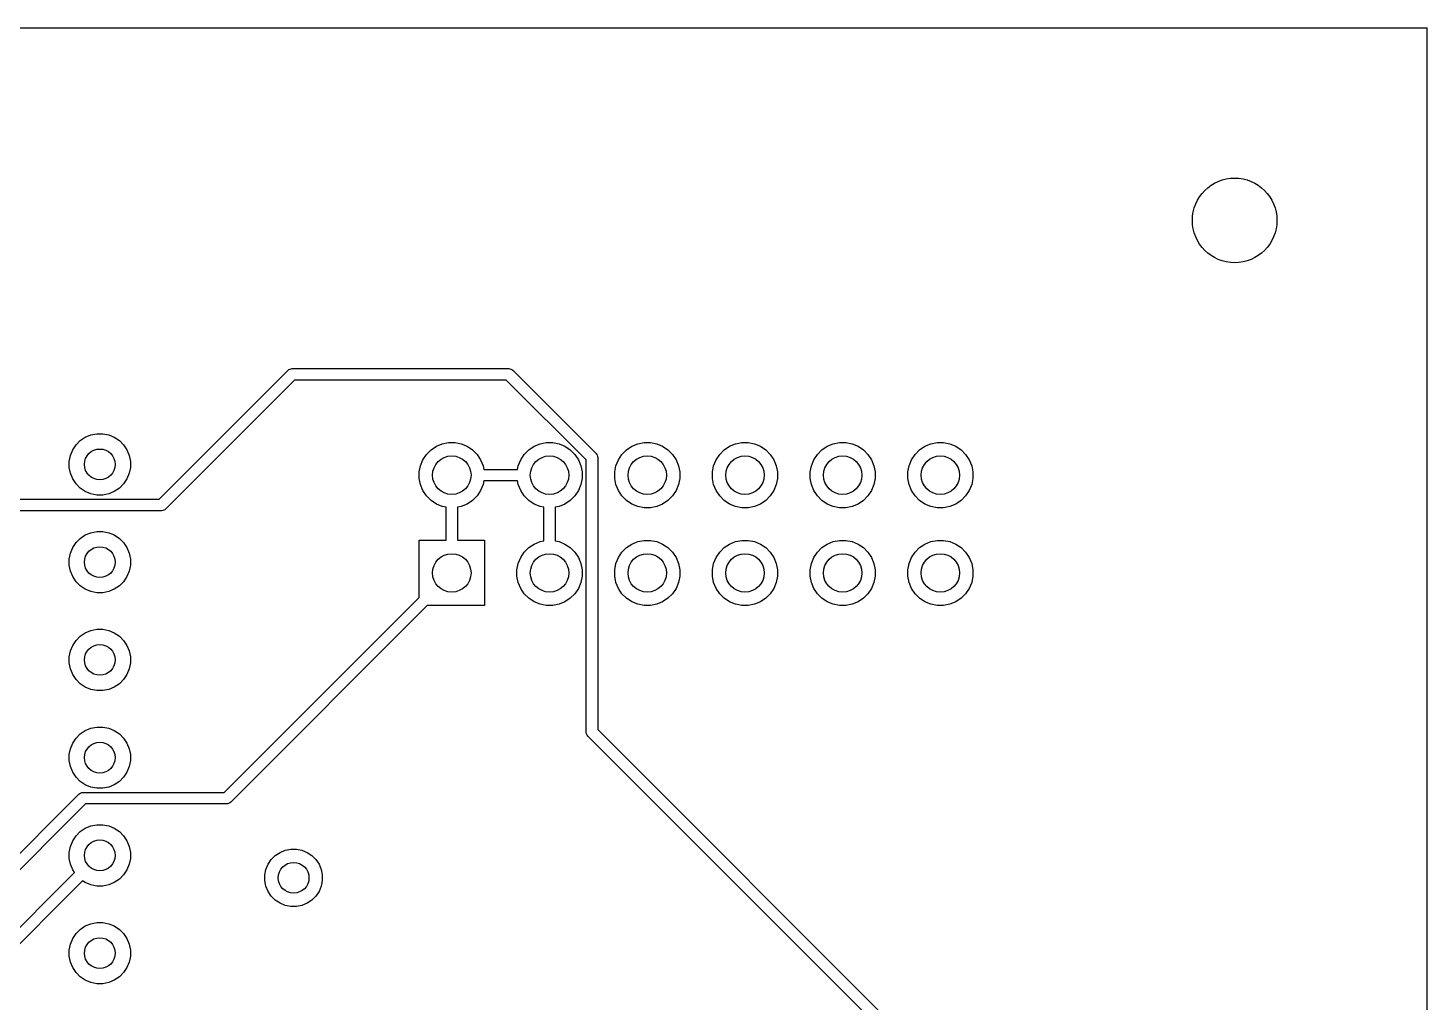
# Model space of a CAD drawing. Extents: x 119.8 to 199.8, y -185.2 to -95.2.
# Drawn here: x 163.39 to 199.76, y -120.47 to -95.16 of the extents above; entities that cross this region are included whole.
import ezdxf

# ---------------------------------------------------------------- set-up
doc = ezdxf.new("R2010")
doc.units = 0
doc.layers.add('BLACK', color=7, linetype='CONTINUOUS')

msp = doc.modelspace()

# ---------------------------------------------------------------- linework, layer by layer
at = {"layer": 'BLACK', "linetype": 'CONTINUOUS'}
for p, q in [((119.7556, -95.1644), (199.7556, -95.1644)), ((199.7556, -185.1644), (199.7556, -95.1644)), ((166.800868, -107.407), (170.149534, -104.058334)), ((170.317732, -104.3144), (166.969066, -107.663066)), ((170.149534, -104.058334), (170.172265, -104.039679)), ((170.172265, -104.039679), (170.203939, -104.026559)), ((170.203939, -104.026559), (170.226336, -104.017282)), ((170.226336, -104.017282), (170.2556, -104.0144)), ((170.2556, -104.0144), (175.884912, -104.0144)), ((175.82278, -104.3144), (170.317732, -104.3144)), ((177.8982, -106.38982), (175.82278, -104.3144)), ((175.884912, -104.0144), (175.914176, -104.017282)), ((175.914176, -104.017282), (175.936573, -104.026559)), ((175.936573, -104.026559), (175.968247, -104.039679)), ((175.968247, -104.039679), (175.990978, -104.058334)), ((175.990978, -104.058334), (178.154266, -106.221622)), ((164.748085, -105.885992), (164.878483, -105.798863)), ((164.878483, -105.798863), (165.023372, -105.738848)), ((165.023372, -105.738848), (165.177186, -105.708252)), ((165.177186, -105.708252), (165.334014, -105.708252)), ((165.334014, -105.708252), (165.487828, -105.738848)), ((165.487828, -105.738848), (165.632717, -105.798863)), ((165.632717, -105.798863), (165.763115, -105.885992)), ((164.490048, -106.272172), (164.550063, -106.127283)), ((164.550063, -106.127283), (164.637192, -105.996885)), ((164.637192, -105.996885), (164.748085, -105.885992)), ((165.763115, -105.885992), (165.874008, -105.996885)), ((165.874008, -105.996885), (165.961137, -106.127283)), ((165.961137, -106.127283), (166.021152, -106.272172)), ((173.748541, -106.245166), (173.866366, -106.127341)), ((173.866366, -106.127341), (174.004913, -106.034767)), ((174.004913, -106.034767), (174.158858, -105.971001)), ((174.158858, -105.971001), (174.322285, -105.938493)), ((174.322285, -105.938493), (174.488915, -105.938493)), ((174.488915, -105.938493), (174.652342, -105.971001)), ((174.652342, -105.971001), (174.806287, -106.034767)), ((174.806287, -106.034767), (174.944834, -106.127341)), ((174.944834, -106.127341), (175.062659, -106.245166)), ((176.288541, -106.245166), (176.406366, -106.127341)), ((176.406366, -106.127341), (176.544913, -106.034767)), ((176.544913, -106.034767), (176.698858, -105.971001)), ((176.698858, -105.971001), (176.862285, -105.938493)), ((176.862285, -105.938493), (177.028915, -105.938493)), ((177.028915, -105.938493), (177.192342, -105.971001)), ((177.192342, -105.971001), (177.346287, -106.034767)), ((177.346287, -106.034767), (177.484834, -106.127341)), ((177.484834, -106.127341), (177.602659, -106.245166)), ((178.828541, -106.245166), (178.946366, -106.127341)), ((178.946366, -106.127341), (179.084913, -106.034767)), ((179.084913, -106.034767), (179.238858, -105.971001)), ((179.238858, -105.971001), (179.402285, -105.938493)), ((179.402285, -105.938493), (179.568915, -105.938493)), ((179.568915, -105.938493), (179.732342, -105.971001)), ((179.732342, -105.971001), (179.886287, -106.034767)), ((179.886287, -106.034767), (180.024834, -106.127341)), ((180.024834, -106.127341), (180.142659, -106.245166)), ((181.368541, -106.245166), (181.486366, -106.127341)), ((181.486366, -106.127341), (181.624913, -106.034767)), ((181.624913, -106.034767), (181.778858, -105.971001)), ((181.778858, -105.971001), (181.942285, -105.938493)), ((181.942285, -105.938493), (182.108915, -105.938493)), ((182.108915, -105.938493), (182.272342, -105.971001)), ((182.272342, -105.971001), (182.426287, -106.034767)), ((182.426287, -106.034767), (182.564834, -106.127341)), ((182.564834, -106.127341), (182.682659, -106.245166)), ((183.908541, -106.245166), (184.026366, -106.127341)), ((184.026366, -106.127341), (184.164913, -106.034767)), ((184.164913, -106.034767), (184.318858, -105.971001)), ((184.318858, -105.971001), (184.482285, -105.938493)), ((184.482285, -105.938493), (184.648915, -105.938493)), ((184.648915, -105.938493), (184.812342, -105.971001)), ((184.812342, -105.971001), (184.966287, -106.034767)), ((184.966287, -106.034767), (185.104834, -106.127341)), ((185.104834, -106.127341), (185.222659, -106.245166)), ((186.448541, -106.245166), (186.566366, -106.127341)), ((186.566366, -106.127341), (186.704913, -106.034767)), ((186.704913, -106.034767), (186.858858, -105.971001)), ((186.858858, -105.971001), (187.022285, -105.938493)), ((187.022285, -105.938493), (187.188915, -105.938493)), ((187.188915, -105.938493), (187.352342, -105.971001)), ((187.352342, -105.971001), (187.506287, -106.034767)), ((187.506287, -106.034767), (187.644834, -106.127341)), ((187.644834, -106.127341), (187.762659, -106.245166)), ((164.459452, -106.425986), (164.490048, -106.272172)), ((164.459452, -106.582814), (164.459452, -106.425986)), ((166.021152, -106.272172), (166.051748, -106.425986)), ((166.051748, -106.425986), (166.051748, -106.582814)), ((173.559693, -106.701085), (173.592201, -106.537658)), ((173.592201, -106.537658), (173.655967, -106.383713)), ((173.655967, -106.383713), (173.748541, -106.245166)), ((175.062659, -106.245166), (175.155233, -106.383713)), ((175.155233, -106.383713), (175.218999, -106.537658)), ((175.218999, -106.537658), (175.238242, -106.6344)), ((176.112958, -106.6344), (176.132201, -106.537658)), ((176.132201, -106.537658), (176.195967, -106.383713)), ((176.195967, -106.383713), (176.288541, -106.245166)), ((177.602659, -106.245166), (177.695233, -106.383713)), ((177.695233, -106.383713), (177.758999, -106.537658)), ((177.758999, -106.537658), (177.791507, -106.701085)), ((177.8982, -113.457), (177.8982, -106.38982)), ((178.154266, -106.221622), (178.172921, -106.244352)), ((178.172921, -106.244352), (178.18094, -106.263713)), ((178.18094, -106.263713), (178.195318, -106.298424)), ((178.195318, -106.298424), (178.1982, -106.327688)), ((178.1982, -106.327688), (178.1982, -113.394868)), ((178.639693, -106.701085), (178.672201, -106.537658)), ((178.672201, -106.537658), (178.735967, -106.383713)), ((178.735967, -106.383713), (178.828541, -106.245166)), ((180.142659, -106.245166), (180.235233, -106.383713)), ((180.235233, -106.383713), (180.298999, -106.537658)), ((180.298999, -106.537658), (180.331507, -106.701085)), ((181.179693, -106.701085), (181.212201, -106.537658)), ((181.212201, -106.537658), (181.275967, -106.383713)), ((181.275967, -106.383713), (181.368541, -106.245166)), ((182.682659, -106.245166), (182.775233, -106.383713)), ((182.775233, -106.383713), (182.838999, -106.537658)), ((182.838999, -106.537658), (182.871507, -106.701085)), ((183.719693, -106.701085), (183.752201, -106.537658)), ((183.752201, -106.537658), (183.815967, -106.383713)), ((183.815967, -106.383713), (183.908541, -106.245166)), ((185.222659, -106.245166), (185.315233, -106.383713)), ((185.315233, -106.383713), (185.378999, -106.537658)), ((185.378999, -106.537658), (185.411507, -106.701085)), ((186.259693, -106.701085), (186.292201, -106.537658)), ((186.292201, -106.537658), (186.355967, -106.383713)), ((186.355967, -106.383713), (186.448541, -106.245166)), ((187.762659, -106.245166), (187.855233, -106.383713)), ((187.855233, -106.383713), (187.918999, -106.537658)), ((187.918999, -106.537658), (187.951507, -106.701085)), ((164.490048, -106.736628), (164.459452, -106.582814)), ((164.550063, -106.881517), (164.490048, -106.736628)), ((164.637192, -107.011915), (164.550063, -106.881517)), ((165.961137, -106.881517), (165.874008, -107.011915)), ((166.021152, -106.736628), (165.961137, -106.881517)), ((166.051748, -106.582814), (166.021152, -106.736628)), ((173.559693, -106.867715), (173.559693, -106.701085)), ((173.592201, -107.031142), (173.559693, -106.867715)), ((175.238242, -106.6344), (176.112958, -106.6344)), ((177.791507, -106.867715), (177.758999, -107.031142)), ((177.791507, -106.701085), (177.791507, -106.867715)), ((178.639693, -106.867715), (178.639693, -106.701085)), ((178.672201, -107.031142), (178.639693, -106.867715)), ((180.331507, -106.867715), (180.298999, -107.031142)), ((180.331507, -106.701085), (180.331507, -106.867715)), ((181.179693, -106.867715), (181.179693, -106.701085)), ((181.212201, -107.031142), (181.179693, -106.867715)), ((182.871507, -106.867715), (182.838999, -107.031142)), ((182.871507, -106.701085), (182.871507, -106.867715)), ((183.719693, -106.867715), (183.719693, -106.701085)), ((183.752201, -107.031142), (183.719693, -106.867715)), ((185.411507, -106.867715), (185.378999, -107.031142)), ((185.411507, -106.701085), (185.411507, -106.867715)), ((186.259693, -106.867715), (186.259693, -106.701085)), ((186.292201, -107.031142), (186.259693, -106.867715)), ((187.951507, -106.867715), (187.918999, -107.031142)), ((187.951507, -106.701085), (187.951507, -106.867715)), ((164.748085, -107.122808), (164.637192, -107.011915)), ((164.878483, -107.209937), (164.748085, -107.122808)), ((165.023372, -107.269952), (164.878483, -107.209937)), ((165.177186, -107.300548), (165.023372, -107.269952)), ((165.487828, -107.269952), (165.334014, -107.300548)), ((165.632717, -107.209937), (165.487828, -107.269952)), ((165.763115, -107.122808), (165.632717, -107.209937)), ((165.874008, -107.011915), (165.763115, -107.122808)), ((173.655967, -107.185087), (173.592201, -107.031142)), ((173.748541, -107.323634), (173.655967, -107.185087)), ((175.155233, -107.185087), (175.062659, -107.323634)), ((175.218999, -107.031142), (175.155233, -107.185087)), ((175.238242, -106.9344), (175.218999, -107.031142)), ((176.112958, -106.9344), (175.238242, -106.9344)), ((176.132201, -107.031142), (176.112958, -106.9344)), ((176.195967, -107.185087), (176.132201, -107.031142)), ((176.288541, -107.323634), (176.195967, -107.185087)), ((177.695233, -107.185087), (177.602659, -107.323634)), ((177.758999, -107.031142), (177.695233, -107.185087)), ((178.735967, -107.185087), (178.672201, -107.031142)), ((178.828541, -107.323634), (178.735967, -107.185087)), ((180.235233, -107.185087), (180.142659, -107.323634)), ((180.298999, -107.031142), (180.235233, -107.185087)), ((181.275967, -107.185087), (181.212201, -107.031142)), ((181.368541, -107.323634), (181.275967, -107.185087)), ((182.775233, -107.185087), (182.682659, -107.323634)), ((182.838999, -107.031142), (182.775233, -107.185087)), ((183.815967, -107.185087), (183.752201, -107.031142)), ((183.908541, -107.323634), (183.815967, -107.185087)), ((185.315233, -107.185087), (185.222659, -107.323634)), ((185.378999, -107.031142), (185.315233, -107.185087)), ((186.355967, -107.185087), (186.292201, -107.031142)), ((186.448541, -107.323634), (186.355967, -107.185087)), ((187.855233, -107.185087), (187.762659, -107.323634)), ((187.918999, -107.031142), (187.855233, -107.185087)), ((158.071602, -107.407), (166.800868, -107.407)), ((165.334014, -107.300548), (165.177186, -107.300548)), ((173.866366, -107.441459), (173.748541, -107.323634)), ((174.004913, -107.534033), (173.866366, -107.441459)), ((174.158858, -107.597799), (174.004913, -107.534033)), ((174.2556, -107.617042), (174.158858, -107.597799)), ((174.2556, -108.4744), (174.2556, -107.617042)), ((174.652342, -107.597799), (174.5556, -107.617042)), ((174.5556, -107.617042), (174.5556, -108.4744)), ((174.806287, -107.534033), (174.652342, -107.597799)), ((174.944834, -107.441459), (174.806287, -107.534033)), ((175.062659, -107.323634), (174.944834, -107.441459)), ((176.406366, -107.441459), (176.288541, -107.323634)), ((176.544913, -107.534033), (176.406366, -107.441459)), ((176.698858, -107.597799), (176.544913, -107.534033)), ((176.7956, -107.617042), (176.698858, -107.597799)), ((176.7956, -108.491757), (176.7956, -107.617042)), ((177.192342, -107.597799), (177.0956, -107.617042)), ((177.0956, -107.617042), (177.0956, -108.491757)), ((177.346287, -107.534033), (177.192342, -107.597799)), ((177.484834, -107.441459), (177.346287, -107.534033)), ((177.602659, -107.323634), (177.484834, -107.441459)), ((178.946366, -107.441459), (178.828541, -107.323634)), ((179.084913, -107.534033), (178.946366, -107.441459)), ((179.238858, -107.597799), (179.084913, -107.534033)), ((179.402285, -107.630307), (179.238858, -107.597799)), ((179.568915, -107.630307), (179.402285, -107.630307)), ((179.732342, -107.597799), (179.568915, -107.630307)), ((179.886287, -107.534033), (179.732342, -107.597799)), ((180.024834, -107.441459), (179.886287, -107.534033)), ((180.142659, -107.323634), (180.024834, -107.441459)), ((181.486366, -107.441459), (181.368541, -107.323634)), ((181.624913, -107.534033), (181.486366, -107.441459)), ((181.778858, -107.597799), (181.624913, -107.534033)), ((181.942285, -107.630307), (181.778858, -107.597799)), ((182.108915, -107.630307), (181.942285, -107.630307)), ((182.272342, -107.597799), (182.108915, -107.630307)), ((182.426287, -107.534033), (182.272342, -107.597799)), ((182.564834, -107.441459), (182.426287, -107.534033)), ((182.682659, -107.323634), (182.564834, -107.441459)), ((184.026366, -107.441459), (183.908541, -107.323634)), ((184.164913, -107.534033), (184.026366, -107.441459)), ((184.318858, -107.597799), (184.164913, -107.534033)), ((184.482285, -107.630307), (184.318858, -107.597799)), ((184.648915, -107.630307), (184.482285, -107.630307)), ((184.812342, -107.597799), (184.648915, -107.630307)), ((184.966287, -107.534033), (184.812342, -107.597799)), ((185.104834, -107.441459), (184.966287, -107.534033)), ((185.222659, -107.323634), (185.104834, -107.441459)), ((186.566366, -107.441459), (186.448541, -107.323634)), ((186.704913, -107.534033), (186.566366, -107.441459)), ((186.858858, -107.597799), (186.704913, -107.534033)), ((187.022285, -107.630307), (186.858858, -107.597799)), ((187.188915, -107.630307), (187.022285, -107.630307)), ((187.352342, -107.597799), (187.188915, -107.630307)), ((187.506287, -107.534033), (187.352342, -107.597799)), ((187.644834, -107.441459), (187.506287, -107.534033)), ((187.762659, -107.323634), (187.644834, -107.441459)), ((166.863, -107.707), (158.433734, -107.707)), ((166.892264, -107.704118), (166.863, -107.707)), ((166.917357, -107.693724), (166.892264, -107.704118)), ((166.946335, -107.681721), (166.917357, -107.693724)), ((166.969066, -107.663066), (166.946335, -107.681721)), ((164.748085, -108.425992), (164.878483, -108.338863)), ((164.878483, -108.338863), (165.023372, -108.278848)), ((165.023372, -108.278848), (165.177186, -108.248252)), ((165.177186, -108.248252), (165.334014, -108.248252)), ((165.334014, -108.248252), (165.487828, -108.278848)), ((165.487828, -108.278848), (165.632717, -108.338863)), ((165.632717, -108.338863), (165.763115, -108.425992)), ((164.490048, -108.812172), (164.550063, -108.667283)), ((164.550063, -108.667283), (164.637192, -108.536885)), ((164.637192, -108.536885), (164.748085, -108.425992)), ((165.763115, -108.425992), (165.874008, -108.536885)), ((165.874008, -108.536885), (165.961137, -108.667283)), ((165.961137, -108.667283), (166.021152, -108.812172)), ((173.5556, -109.962268), (173.5556, -108.4744)), ((173.5556, -108.4744), (174.2556, -108.4744)), ((174.5556, -108.4744), (175.2556, -108.4744)), ((175.2556, -108.4744), (175.2556, -110.1744)), ((176.288541, -108.785166), (176.406366, -108.667341)), ((176.406366, -108.667341), (176.544913, -108.574767)), ((176.544913, -108.574767), (176.698858, -108.511001)), ((176.698858, -108.511001), (176.7956, -108.491757)), ((177.0956, -108.491757), (177.192342, -108.511001)), ((177.192342, -108.511001), (177.346287, -108.574767)), ((177.346287, -108.574767), (177.484834, -108.667341)), ((177.484834, -108.667341), (177.602659, -108.785166)), ((178.828541, -108.785166), (178.946366, -108.667341)), ((178.946366, -108.667341), (179.084913, -108.574767)), ((179.084913, -108.574767), (179.238858, -108.511001)), ((179.238858, -108.511001), (179.402285, -108.478493)), ((179.402285, -108.478493), (179.568915, -108.478493)), ((179.568915, -108.478493), (179.732342, -108.511001)), ((179.732342, -108.511001), (179.886287, -108.574767)), ((179.886287, -108.574767), (180.024834, -108.667341)), ((180.024834, -108.667341), (180.142659, -108.785166)), ((181.368541, -108.785166), (181.486366, -108.667341)), ((181.486366, -108.667341), (181.624913, -108.574767)), ((181.624913, -108.574767), (181.778858, -108.511001)), ((181.778858, -108.511001), (181.942285, -108.478493)), ((181.942285, -108.478493), (182.108915, -108.478493)), ((182.108915, -108.478493), (182.272342, -108.511001)), ((182.272342, -108.511001), (182.426287, -108.574767)), ((182.426287, -108.574767), (182.564834, -108.667341)), ((182.564834, -108.667341), (182.682659, -108.785166)), ((183.908541, -108.785166), (184.026366, -108.667341)), ((184.026366, -108.667341), (184.164913, -108.574767)), ((184.164913, -108.574767), (184.318858, -108.511001)), ((184.318858, -108.511001), (184.482285, -108.478493)), ((184.482285, -108.478493), (184.648915, -108.478493)), ((184.648915, -108.478493), (184.812342, -108.511001)), ((184.812342, -108.511001), (184.966287, -108.574767)), ((184.966287, -108.574767), (185.104834, -108.667341)), ((185.104834, -108.667341), (185.222659, -108.785166)), ((186.448541, -108.785166), (186.566366, -108.667341)), ((186.566366, -108.667341), (186.704913, -108.574767)), ((186.704913, -108.574767), (186.858858, -108.511001)), ((186.858858, -108.511001), (187.022285, -108.478493)), ((187.022285, -108.478493), (187.188915, -108.478493)), ((187.188915, -108.478493), (187.352342, -108.511001)), ((187.352342, -108.511001), (187.506287, -108.574767)), ((187.506287, -108.574767), (187.644834, -108.667341)), ((187.644834, -108.667341), (187.762659, -108.785166)), ((164.459452, -108.965986), (164.490048, -108.812172)), ((164.459452, -109.122814), (164.459452, -108.965986)), ((166.021152, -108.812172), (166.051748, -108.965986)), ((166.051748, -108.965986), (166.051748, -109.122814)), ((176.099693, -109.241085), (176.132201, -109.077658)), ((176.132201, -109.077658), (176.195967, -108.923713)), ((176.195967, -108.923713), (176.288541, -108.785166)), ((177.602659, -108.785166), (177.695233, -108.923713)), ((177.695233, -108.923713), (177.758999, -109.077658)), ((177.758999, -109.077658), (177.791507, -109.241085)), ((178.639693, -109.241085), (178.672201, -109.077658)), ((178.672201, -109.077658), (178.735967, -108.923713)), ((178.735967, -108.923713), (178.828541, -108.785166)), ((180.142659, -108.785166), (180.235233, -108.923713)), ((180.235233, -108.923713), (180.298999, -109.077658)), ((180.298999, -109.077658), (180.331507, -109.241085)), ((181.179693, -109.241085), (181.212201, -109.077658)), ((181.212201, -109.077658), (181.275967, -108.923713)), ((181.275967, -108.923713), (181.368541, -108.785166)), ((182.682659, -108.785166), (182.775233, -108.923713)), ((182.775233, -108.923713), (182.838999, -109.077658)), ((182.838999, -109.077658), (182.871507, -109.241085)), ((183.719693, -109.241085), (183.752201, -109.077658)), ((183.752201, -109.077658), (183.815967, -108.923713)), ((183.815967, -108.923713), (183.908541, -108.785166)), ((185.222659, -108.785166), (185.315233, -108.923713)), ((185.315233, -108.923713), (185.378999, -109.077658)), ((185.378999, -109.077658), (185.411507, -109.241085)), ((186.259693, -109.241085), (186.292201, -109.077658)), ((186.292201, -109.077658), (186.355967, -108.923713)), ((186.355967, -108.923713), (186.448541, -108.785166)), ((187.762659, -108.785166), (187.855233, -108.923713)), ((187.855233, -108.923713), (187.918999, -109.077658)), ((187.918999, -109.077658), (187.951507, -109.241085)), ((164.490048, -109.276628), (164.459452, -109.122814)), ((164.550063, -109.421517), (164.490048, -109.276628)), ((164.637192, -109.551915), (164.550063, -109.421517)), ((165.961137, -109.421517), (165.874008, -109.551915)), ((166.021152, -109.276628), (165.961137, -109.421517)), ((166.051748, -109.122814), (166.021152, -109.276628)), ((176.099693, -109.407715), (176.099693, -109.241085)), ((176.132201, -109.571142), (176.099693, -109.407715)), ((177.791507, -109.407715), (177.758999, -109.571142)), ((177.791507, -109.241085), (177.791507, -109.407715)), ((178.639693, -109.407715), (178.639693, -109.241085)), ((178.672201, -109.571142), (178.639693, -109.407715)), ((180.331507, -109.407715), (180.298999, -109.571142)), ((180.331507, -109.241085), (180.331507, -109.407715)), ((181.179693, -109.407715), (181.179693, -109.241085)), ((181.212201, -109.571142), (181.179693, -109.407715)), ((182.871507, -109.407715), (182.838999, -109.571142)), ((182.871507, -109.241085), (182.871507, -109.407715)), ((183.719693, -109.407715), (183.719693, -109.241085)), ((183.752201, -109.571142), (183.719693, -109.407715)), ((185.411507, -109.407715), (185.378999, -109.571142)), ((185.411507, -109.241085), (185.411507, -109.407715)), ((186.259693, -109.407715), (186.259693, -109.241085)), ((186.292201, -109.571142), (186.259693, -109.407715)), ((187.951507, -109.407715), (187.918999, -109.571142)), ((187.951507, -109.241085), (187.951507, -109.407715)), ((164.748085, -109.662808), (164.637192, -109.551915)), ((164.878483, -109.749937), (164.748085, -109.662808)), ((165.023372, -109.809952), (164.878483, -109.749937)), ((165.177186, -109.840548), (165.023372, -109.809952)), ((165.487828, -109.809952), (165.334014, -109.840548)), ((165.632717, -109.749937), (165.487828, -109.809952)), ((165.763115, -109.662808), (165.632717, -109.749937)), ((165.874008, -109.551915), (165.763115, -109.662808)), ((176.195967, -109.725087), (176.132201, -109.571142)), ((176.288541, -109.863634), (176.195967, -109.725087)), ((177.695233, -109.725087), (177.602659, -109.863634)), ((177.758999, -109.571142), (177.695233, -109.725087)), ((178.735967, -109.725087), (178.672201, -109.571142)), ((178.828541, -109.863634), (178.735967, -109.725087)), ((180.235233, -109.725087), (180.142659, -109.863634)), ((180.298999, -109.571142), (180.235233, -109.725087)), ((181.275967, -109.725087), (181.212201, -109.571142)), ((181.368541, -109.863634), (181.275967, -109.725087)), ((182.775233, -109.725087), (182.682659, -109.863634)), ((182.838999, -109.571142), (182.775233, -109.725087)), ((183.815967, -109.725087), (183.752201, -109.571142)), ((183.908541, -109.863634), (183.815967, -109.725087)), ((185.315233, -109.725087), (185.222659, -109.863634)), ((185.378999, -109.571142), (185.315233, -109.725087)), ((186.355967, -109.725087), (186.292201, -109.571142)), ((186.448541, -109.863634), (186.355967, -109.725087)), ((187.855233, -109.725087), (187.762659, -109.863634)), ((187.918999, -109.571142), (187.855233, -109.725087)), ((165.334014, -109.840548), (165.177186, -109.840548)), ((168.490868, -115.027), (173.5556, -109.962268)), ((173.767732, -110.1744), (168.659066, -115.283066)), ((175.2556, -110.1744), (173.767732, -110.1744)), ((176.406366, -109.981459), (176.288541, -109.863634)), ((176.544913, -110.074033), (176.406366, -109.981459)), ((176.698858, -110.137799), (176.544913, -110.074033)), ((176.862285, -110.170307), (176.698858, -110.137799)), ((177.028915, -110.170307), (176.862285, -110.170307)), ((177.192342, -110.137799), (177.028915, -110.170307)), ((177.346287, -110.074033), (177.192342, -110.137799)), ((177.484834, -109.981459), (177.346287, -110.074033)), ((177.602659, -109.863634), (177.484834, -109.981459)), ((178.946366, -109.981459), (178.828541, -109.863634)), ((179.084913, -110.074033), (178.946366, -109.981459)), ((179.238858, -110.137799), (179.084913, -110.074033)), ((179.402285, -110.170307), (179.238858, -110.137799)), ((179.568915, -110.170307), (179.402285, -110.170307)), ((179.732342, -110.137799), (179.568915, -110.170307)), ((179.886287, -110.074033), (179.732342, -110.137799)), ((180.024834, -109.981459), (179.886287, -110.074033)), ((180.142659, -109.863634), (180.024834, -109.981459)), ((181.486366, -109.981459), (181.368541, -109.863634)), ((181.624913, -110.074033), (181.486366, -109.981459)), ((181.778858, -110.137799), (181.624913, -110.074033)), ((181.942285, -110.170307), (181.778858, -110.137799)), ((182.108915, -110.170307), (181.942285, -110.170307)), ((182.272342, -110.137799), (182.108915, -110.170307)), ((182.426287, -110.074033), (182.272342, -110.137799)), ((182.564834, -109.981459), (182.426287, -110.074033)), ((182.682659, -109.863634), (182.564834, -109.981459)), ((184.026366, -109.981459), (183.908541, -109.863634)), ((184.164913, -110.074033), (184.026366, -109.981459)), ((184.318858, -110.137799), (184.164913, -110.074033)), ((184.482285, -110.170307), (184.318858, -110.137799)), ((184.648915, -110.170307), (184.482285, -110.170307)), ((184.812342, -110.137799), (184.648915, -110.170307)), ((184.966287, -110.074033), (184.812342, -110.137799)), ((185.104834, -109.981459), (184.966287, -110.074033)), ((185.222659, -109.863634), (185.104834, -109.981459)), ((186.566366, -109.981459), (186.448541, -109.863634)), ((186.704913, -110.074033), (186.566366, -109.981459)), ((186.858858, -110.137799), (186.704913, -110.074033)), ((187.022285, -110.170307), (186.858858, -110.137799)), ((187.188915, -110.170307), (187.022285, -110.170307)), ((187.352342, -110.137799), (187.188915, -110.170307)), ((187.506287, -110.074033), (187.352342, -110.137799)), ((187.644834, -109.981459), (187.506287, -110.074033)), ((187.762659, -109.863634), (187.644834, -109.981459)), ((164.748085, -110.965992), (164.878483, -110.878863)), ((164.878483, -110.878863), (165.023372, -110.818848)), ((165.023372, -110.818848), (165.177186, -110.788252)), ((165.177186, -110.788252), (165.334014, -110.788252)), ((165.334014, -110.788252), (165.487828, -110.818848)), ((165.487828, -110.818848), (165.632717, -110.878863)), ((165.632717, -110.878863), (165.763115, -110.965992)), ((164.490048, -111.352172), (164.550063, -111.207283)), ((164.550063, -111.207283), (164.637192, -111.076885)), ((164.637192, -111.076885), (164.748085, -110.965992)), ((165.763115, -110.965992), (165.874008, -111.076885)), ((165.874008, -111.076885), (165.961137, -111.207283)), ((165.961137, -111.207283), (166.021152, -111.352172)), ((164.459452, -111.505986), (164.490048, -111.352172)), ((164.459452, -111.662814), (164.459452, -111.505986)), ((166.021152, -111.352172), (166.051748, -111.505986)), ((166.051748, -111.505986), (166.051748, -111.662814)), ((164.490048, -111.816628), (164.459452, -111.662814)), ((164.550063, -111.961517), (164.490048, -111.816628)), ((164.637192, -112.091915), (164.550063, -111.961517)), ((165.961137, -111.961517), (165.874008, -112.091915)), ((166.021152, -111.816628), (165.961137, -111.961517)), ((166.051748, -111.662814), (166.021152, -111.816628)), ((164.748085, -112.202808), (164.637192, -112.091915)), ((164.878483, -112.289937), (164.748085, -112.202808)), ((165.023372, -112.349952), (164.878483, -112.289937)), ((165.177186, -112.380548), (165.023372, -112.349952)), ((165.487828, -112.349952), (165.334014, -112.380548)), ((165.632717, -112.289937), (165.487828, -112.349952)), ((165.763115, -112.202808), (165.632717, -112.289937)), ((165.874008, -112.091915), (165.763115, -112.202808)), ((165.334014, -112.380548), (165.177186, -112.380548)), ((164.748085, -113.505992), (164.878483, -113.418863)), ((164.878483, -113.418863), (165.023372, -113.358848)), ((165.023372, -113.358848), (165.177186, -113.328252)), ((165.177186, -113.328252), (165.334014, -113.328252)), ((165.334014, -113.328252), (165.487828, -113.358848)), ((165.487828, -113.358848), (165.632717, -113.418863)), ((165.632717, -113.418863), (165.763115, -113.505992)), ((177.901082, -113.486263), (177.8982, -113.457)), ((178.1982, -113.394868), (191.719505, -126.916173)), ((164.490048, -113.892172), (164.550063, -113.747283)), ((164.550063, -113.747283), (164.637192, -113.616885)), ((164.637192, -113.616885), (164.748085, -113.505992)), ((165.763115, -113.505992), (165.874008, -113.616885)), ((165.874008, -113.616885), (165.961137, -113.747283)), ((165.961137, -113.747283), (166.021152, -113.892172)), ((177.923479, -113.540335), (177.901082, -113.486263)), ((177.942134, -113.563066), (177.923479, -113.540335)), ((191.390047, -127.010979), (177.942134, -113.563066)), ((164.459452, -114.045986), (164.490048, -113.892172)), ((164.459452, -114.202814), (164.459452, -114.045986)), ((166.021152, -113.892172), (166.051748, -114.045986)), ((166.051748, -114.045986), (166.051748, -114.202814)), ((164.490048, -114.356628), (164.459452, -114.202814)), ((164.550063, -114.501517), (164.490048, -114.356628)), ((164.637192, -114.631915), (164.550063, -114.501517)), ((165.961137, -114.501517), (165.874008, -114.631915)), ((166.021152, -114.356628), (165.961137, -114.501517)), ((166.051748, -114.202814), (166.021152, -114.356628)), ((164.748085, -114.742808), (164.637192, -114.631915)), ((164.878483, -114.829937), (164.748085, -114.742808)), ((165.023372, -114.889952), (164.878483, -114.829937)), ((165.177186, -114.920548), (165.023372, -114.889952)), ((165.334014, -114.920548), (165.177186, -114.920548)), ((165.487828, -114.889952), (165.334014, -114.920548)), ((165.632717, -114.829937), (165.487828, -114.889952)), ((165.763115, -114.742808), (165.632717, -114.829937)), ((165.874008, -114.631915), (165.763115, -114.742808)), ((160.270066, -119.5144), (164.713532, -115.070934)), ((164.713532, -115.070934), (164.736263, -115.052279)), ((164.736263, -115.052279), (164.767937, -115.039159)), ((164.767937, -115.039159), (164.790334, -115.029882)), ((164.790334, -115.029882), (164.819598, -115.027)), ((164.819598, -115.027), (168.490868, -115.027)), ((168.659066, -115.283066), (168.636335, -115.301721)), ((164.88173, -115.327), (160.438264, -119.770466)), ((168.553, -115.327), (164.88173, -115.327)), ((168.582264, -115.324118), (168.553, -115.327)), ((168.604661, -115.31484), (168.582264, -115.324118)), ((168.636335, -115.301721), (168.604661, -115.31484)), ((164.748085, -116.045992), (164.878483, -115.958863)), ((164.878483, -115.958863), (165.023372, -115.898848)), ((165.023372, -115.898848), (165.177186, -115.868252)), ((165.177186, -115.868252), (165.334014, -115.868252)), ((165.334014, -115.868252), (165.487828, -115.898848)), ((165.487828, -115.898848), (165.632717, -115.958863)), ((165.632717, -115.958863), (165.763115, -116.045992)), ((164.490048, -116.432172), (164.550063, -116.287283)), ((164.550063, -116.287283), (164.637192, -116.156885)), ((164.637192, -116.156885), (164.748085, -116.045992)), ((165.763115, -116.045992), (165.874008, -116.156885)), ((165.874008, -116.156885), (165.961137, -116.287283)), ((165.961137, -116.287283), (166.021152, -116.432172)), ((164.459452, -116.585986), (164.490048, -116.432172)), ((164.459452, -116.742814), (164.459452, -116.585986)), ((166.021152, -116.432172), (166.051748, -116.585986)), ((166.051748, -116.585986), (166.051748, -116.742814)), ((169.713342, -116.771105), (169.817305, -116.667142)), ((169.817305, -116.667142), (169.939552, -116.585459)), ((169.939552, -116.585459), (170.075386, -116.529195)), ((170.075386, -116.529195), (170.219587, -116.500511)), ((170.219587, -116.500511), (170.366613, -116.500511)), ((170.366613, -116.500511), (170.510814, -116.529195)), ((170.510814, -116.529195), (170.646648, -116.585459)), ((170.646648, -116.585459), (170.768895, -116.667142)), ((170.768895, -116.667142), (170.872858, -116.771105)), ((164.490048, -116.896628), (164.459452, -116.742814)), ((164.550063, -117.041517), (164.490048, -116.896628)), ((164.596641, -117.111226), (164.550063, -117.041517)), ((165.961137, -117.041517), (165.874008, -117.171915)), ((166.021152, -116.896628), (165.961137, -117.041517)), ((166.051748, -116.742814), (166.021152, -116.896628)), ((169.546711, -117.173387), (169.575395, -117.029186)), ((169.575395, -117.029186), (169.631659, -116.893352)), ((169.631659, -116.893352), (169.713342, -116.771105)), ((170.872858, -116.771105), (170.954541, -116.893352)), ((170.954541, -116.893352), (171.010805, -117.029186)), ((171.010805, -117.029186), (171.039489, -117.173387)), ((158.082426, -123.625441), (164.596641, -117.111226)), ((164.808773, -117.323358), (158.294558, -123.837573)), ((164.878483, -117.369937), (164.808773, -117.323358)), ((165.023372, -117.429952), (164.878483, -117.369937)), ((165.177186, -117.460548), (165.023372, -117.429952)), ((165.334014, -117.460548), (165.177186, -117.460548)), ((165.487828, -117.429952), (165.334014, -117.460548)), ((165.632717, -117.369937), (165.487828, -117.429952)), ((165.763115, -117.282808), (165.632717, -117.369937)), ((165.874008, -117.171915), (165.763115, -117.282808)), ((169.546711, -117.320413), (169.546711, -117.173387)), ((169.575395, -117.464614), (169.546711, -117.320413)), ((169.631659, -117.600448), (169.575395, -117.464614)), ((171.010805, -117.464614), (170.954541, -117.600448)), ((171.039489, -117.320413), (171.010805, -117.464614)), ((171.039489, -117.173387), (171.039489, -117.320413)), ((169.713342, -117.722695), (169.631659, -117.600448)), ((169.817305, -117.826658), (169.713342, -117.722695)), ((169.939552, -117.908341), (169.817305, -117.826658)), ((170.768895, -117.826658), (170.646648, -117.908341)), ((170.872858, -117.722695), (170.768895, -117.826658)), ((170.954541, -117.600448), (170.872858, -117.722695)), ((170.075386, -117.964605), (169.939552, -117.908341)), ((170.219587, -117.993289), (170.075386, -117.964605)), ((170.366613, -117.993289), (170.219587, -117.993289)), ((170.510814, -117.964605), (170.366613, -117.993289)), ((170.646648, -117.908341), (170.510814, -117.964605)), ((164.748085, -118.585992), (164.878483, -118.498863)), ((164.878483, -118.498863), (165.023372, -118.438848)), ((165.023372, -118.438848), (165.177186, -118.408252)), ((165.177186, -118.408252), (165.334014, -118.408252)), ((165.334014, -118.408252), (165.487828, -118.438848)), ((165.487828, -118.438848), (165.632717, -118.498863)), ((165.632717, -118.498863), (165.763115, -118.585992)), ((164.490048, -118.972172), (164.550063, -118.827283)), ((164.550063, -118.827283), (164.637192, -118.696885)), ((164.637192, -118.696885), (164.748085, -118.585992)), ((165.763115, -118.585992), (165.874008, -118.696885)), ((165.874008, -118.696885), (165.961137, -118.827283)), ((165.961137, -118.827283), (166.021152, -118.972172)), ((164.459452, -119.125986), (164.490048, -118.972172)), ((164.459452, -119.282814), (164.459452, -119.125986)), ((164.490048, -119.436628), (164.459452, -119.282814)), ((166.021152, -118.972172), (166.051748, -119.125986)), ((166.051748, -119.282814), (166.021152, -119.436628)), ((166.051748, -119.125986), (166.051748, -119.282814)), ((164.550063, -119.581517), (164.490048, -119.436628)), ((164.637192, -119.711915), (164.550063, -119.581517)), ((165.961137, -119.581517), (165.874008, -119.711915)), ((166.021152, -119.436628), (165.961137, -119.581517)), ((164.748085, -119.822808), (164.637192, -119.711915)), ((164.878483, -119.909937), (164.748085, -119.822808)), ((165.023372, -119.969952), (164.878483, -119.909937)), ((165.177186, -120.000548), (165.023372, -119.969952)), ((165.334014, -120.000548), (165.177186, -120.000548)), ((165.487828, -119.969952), (165.334014, -120.000548)), ((165.632717, -119.909937), (165.487828, -119.969952)), ((165.763115, -119.822808), (165.632717, -119.909937)), ((165.874008, -119.711915), (165.763115, -119.822808))]:
    msp.add_line(p, q, dxfattribs=at)
at = {"layer": 'BLACK'}
for centre, radius in [((194.7556, -100.1644), 1.1), ((194.7556, -100.1644), 1.099999), ((165.2556, -106.5044), 0.4), ((165.2556, -106.5044), 0.4), ((174.4056, -106.7844), 0.5), ((174.4056, -106.7844), 0.5), ((176.9456, -106.7844), 0.5), ((176.9456, -106.7844), 0.5), ((179.4856, -106.7844), 0.5), ((179.4856, -106.7844), 0.5), ((182.0256, -106.7844), 0.5), ((182.0256, -106.7844), 0.5), ((184.5656, -106.7844), 0.5), ((184.5656, -106.7844), 0.5), ((187.1056, -106.7844), 0.5), ((187.1056, -106.7844), 0.5), ((165.2556, -109.0444), 0.4), ((165.2556, -109.0444), 0.4), ((174.4056, -109.3244), 0.5), ((174.4056, -109.3244), 0.5), ((176.9456, -109.3244), 0.5), ((176.9456, -109.3244), 0.5), ((179.4856, -109.3244), 0.5), ((179.4856, -109.3244), 0.5), ((182.0256, -109.3244), 0.5), ((182.0256, -109.3244), 0.5), ((184.5656, -109.3244), 0.5), ((184.5656, -109.3244), 0.5), ((187.1056, -109.3244), 0.5), ((187.1056, -109.3244), 0.5), ((165.2556, -111.5844), 0.4), ((165.2556, -111.5844), 0.4), ((165.2556, -114.1244), 0.4), ((165.2556, -114.1244), 0.4), ((165.2556, -116.6644), 0.4), ((165.2556, -116.6644), 0.4), ((170.2931, -117.2469), 0.4), ((170.2931, -117.2469), 0.4), ((165.2556, -119.2044), 0.4), ((165.2556, -119.2044), 0.4)]:
    msp.add_circle(centre, radius, dxfattribs=at)
at = {"layer": 'WHITE'}
for centre, radius in [((194.7556, -100.1644), 1.099999), ((165.2556, -106.5044), 0.4), ((174.4056, -106.7844), 0.5), ((176.9456, -106.7844), 0.5), ((179.4856, -106.7844), 0.5), ((182.0256, -106.7844), 0.5), ((184.5656, -106.7844), 0.5), ((187.1056, -106.7844), 0.5), ((165.2556, -109.0444), 0.4), ((174.4056, -109.3244), 0.5), ((176.9456, -109.3244), 0.5), ((179.4856, -109.3244), 0.5), ((182.0256, -109.3244), 0.5), ((184.5656, -109.3244), 0.5), ((187.1056, -109.3244), 0.5), ((165.2556, -111.5844), 0.4), ((165.2556, -114.1244), 0.4), ((165.2556, -116.6644), 0.4), ((170.2931, -117.2469), 0.4), ((165.2556, -119.2044), 0.4)]:
    msp.add_circle(centre, radius, dxfattribs=at)

doc.saveas('drawing.dxf')
